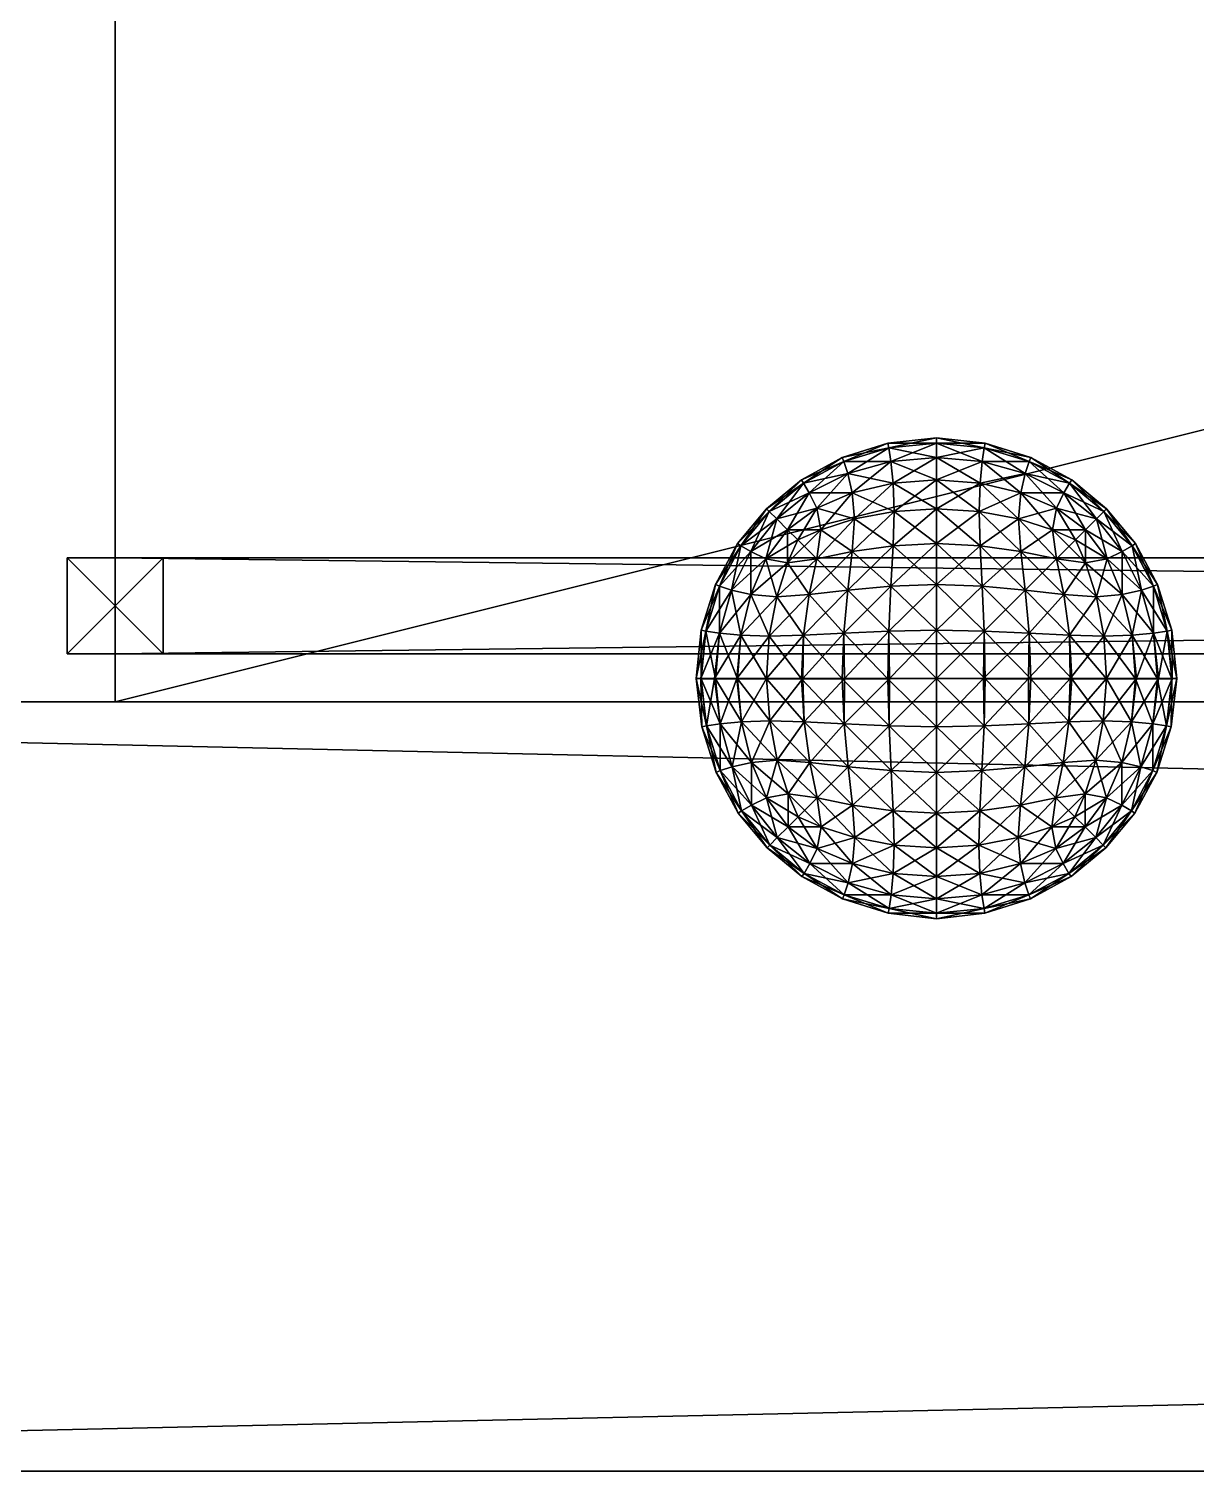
# Model space of a CAD drawing. Extents: x -1043 to 900, y -243 to 110.
# Drawn here: x -804.5 to -743.8, y -40 to 35 of the extents above; entities that cross this region are included whole.
import ezdxf

# ---------------------------------------------------------------- set-up
doc = ezdxf.new("R2010")
doc.units = 0
for name, color, linetype in [('Base', 254, 'CONTINUOUS'), ('Cable_Motor_Fuente', 254, 'CONTINUOUS'), ('Cable_Motor_Fuente2', 254, 'CONTINUOUS'), ('Cable_Motor_Fuente3', 254, 'CONTINUOUS'), ('FuentePoder', 254, 'CONTINUOUS'), ('QH', 1, 'CONTINUOUS')]:
    doc.layers.add(name, color=color, linetype=linetype)

msp = doc.modelspace()

# ---------------------------------------------------------------- meshes
at = {"layer": 'Base', "color": 254}
mesh = msp.add_polyface(dxfattribs=at)
corners = [(-900, -40.000001, 600), (900, -40.000001, 600), (-900, 0, 600), (900, 0, 600), (-900, 0, -600), (900, 0, -600), (-900, -40.000001, -600), (900, -40.000001, -600)]
mesh.append_faces([[corners[k] for k in face] for face in [(2, 3, 0), (3, 1, 0), (4, 5, 2), (5, 3, 2), (6, 7, 4), (7, 5, 4), (0, 1, 6), (1, 7, 6), (3, 5, 1), (5, 7, 1), (4, 2, 6), (2, 0, 6)]], dxfattribs={"color": 254})
at = {"layer": 'Cable_Motor_Fuente', "color": 254}
mesh = msp.add_polyface(dxfattribs=at)
corners = [(-800, 2.5, -152.499995), (-400, 2.5, -152.499995), (-800, 7.5, -152.499995), (-400, 7.5, -152.499995), (-800, 7.5, -157.499995), (-400, 7.5, -157.499995), (-800, 2.5, -157.499995), (-400, 2.5, -157.499995)]
mesh.append_faces([[corners[k] for k in face] for face in [(2, 3, 0), (3, 1, 0), (4, 5, 2), (5, 3, 2), (6, 7, 4), (7, 5, 4), (0, 1, 6), (1, 7, 6), (3, 5, 1), (5, 7, 1), (4, 2, 6), (2, 0, 6)]], dxfattribs={"color": 254})
at = {"layer": 'Cable_Motor_Fuente2', "color": 254}
mesh = msp.add_polyface(dxfattribs=at)
corners = [(-802.5, 2.5, 242.500001), (-797.5, 2.5, 242.500001), (-802.5, 7.5, 242.500001), (-797.5, 7.5, 242.500001), (-802.5, 7.5, -157.499999), (-797.5, 7.5, -157.499999), (-802.5, 2.5, -157.499999), (-797.5, 2.5, -157.499999)]
mesh.append_faces([[corners[k] for k in face] for face in [(2, 3, 0), (3, 1, 0), (4, 5, 2), (5, 3, 2), (6, 7, 4), (7, 5, 4), (0, 1, 6), (1, 7, 6), (3, 5, 1), (5, 7, 1), (4, 2, 6), (2, 0, 6)]], dxfattribs={"color": 254})
at = {"layer": 'Cable_Motor_Fuente3', "color": 254}
mesh = msp.add_polyface(dxfattribs=at)
corners = [(-802.5, 2.5, 499.300003), (-797.5, 2.5, 499.300003), (-802.5, 7.5, 499.300003), (-797.5, 7.5, 499.300003), (-802.5, 7.5, 99.300003), (-797.5, 7.5, 99.300003), (-802.5, 2.5, 99.300003), (-797.5, 2.5, 99.300003)]
mesh.append_faces([[corners[k] for k in face] for face in [(2, 3, 0), (3, 1, 0), (4, 5, 2), (5, 3, 2), (6, 7, 4), (7, 5, 4), (0, 1, 6), (1, 7, 6), (3, 5, 1), (5, 7, 1), (4, 2, 6), (2, 0, 6)]], dxfattribs={"color": 254})
at = {"layer": 'FuentePoder', "color": 254}
mesh = msp.add_polyface(dxfattribs=at)
corners = [(-800, 0, 700), (-400, 0, 700), (-800, 100, 700), (-400, 100, 700), (-800, 100, 500), (-400, 100, 500), (-800, 0, 500), (-400, 0, 500)]
mesh.append_faces([[corners[k] for k in face] for face in [(2, 3, 0), (3, 1, 0), (4, 5, 2), (5, 3, 2), (6, 7, 4), (7, 5, 4), (0, 1, 6), (1, 7, 6), (3, 5, 1), (5, 7, 1), (4, 2, 6), (2, 0, 6)]], dxfattribs={"color": 254})
at = {"layer": 'QH', "color": 1}
mesh = msp.add_polyface(dxfattribs=at)
corners = [(-757.286965, 13.447193, -486.768166), (-757.286966, 13.725758, -484.239769), (-759.764154, 13.205738, -486.716957), (-759.657495, 12.496021, -489.055656), (-761.901132, 11.870289, -488.853935), (-762.102853, 12.496021, -486.610298), (-759.815378, 13.447193, -484.23977), (-757.286964, 12.703297, -489.14666), (-761.673379, 10.866687, -490.855858), (-759.549951, 11.377735, -491.151634), (-763.903055, 10.866687, -488.626182), (-763.517862, 10.072254, -490.470665), (-761.554788, 9.515003, -492.551597), (-763.30961, 8.952992, -491.988548), (-759.495828, 9.906422, -492.942955), (-757.286963, 11.547291, -491.268516), (-757.286962, 10.04546, -493.082054), (-762.193857, 12.703297, -484.239771), (-759.764154, 13.205738, -481.762581), (-762.102853, 12.496021, -481.86924), (-761.901132, 11.870289, -479.625603), (-764.198831, 11.377735, -481.976784), (-761.673379, 10.866687, -477.62368), (-761.554788, 9.515003, -475.927941), (-763.517862, 10.072254, -478.008873), (-763.903055, 10.866687, -479.853356), (-759.495828, 9.906422, -475.536583), (-759.549951, 11.377735, -477.327904), (-757.286967, 10.04546, -475.397484), (-759.657495, 12.496021, -479.423882), (-757.286967, 11.547291, -477.211022), (-757.286967, 12.703297, -479.332878), (-757.286966, 13.447193, -481.711372), (-757.286968, 8.231311, -473.89608), (-759.549951, 8.114552, -474.065575), (-761.673379, 7.819446, -474.577049), (-763.517862, 7.438343, -475.370995), (-761.673379, 7.819446, -493.902489), (-759.549936, 8.114552, -494.413963), (-757.286961, 8.231311, -494.583458)]
mesh.append_faces([[corners[k] for k in face] for face in [(0, 1, 2), (0, 2, 3), (3, 2, 4), (2, 5, 4), (2, 6, 5), (1, 6, 2), (7, 0, 3), (3, 4, 8), (7, 3, 9), (9, 3, 8), (4, 5, 10), (8, 4, 11), (9, 8, 12), (12, 8, 13), (14, 9, 12), (15, 9, 14), (15, 7, 9), (16, 15, 14), (6, 17, 5), (6, 18, 17), (18, 19, 17), (19, 20, 21), (22, 23, 24), (20, 22, 25), (26, 23, 22), (27, 26, 22), (27, 22, 20), (28, 26, 27), (29, 20, 19), (29, 27, 20), (18, 29, 19), (30, 28, 27), (30, 27, 29), (31, 29, 18), (31, 30, 29), (32, 31, 18), (32, 18, 6), (1, 32, 6), (33, 34, 28), (34, 26, 28), (34, 35, 26), (35, 23, 26), (35, 36, 23), (37, 12, 13), (37, 38, 12), (38, 14, 12), (38, 39, 14), (39, 16, 14)]], dxfattribs={"color": 1})
mesh = msp.add_polyface(dxfattribs=at)
corners = [(-757.286963, 11.547291, -491.268516), (-757.286962, 10.04546, -493.082054), (-755.023996, 11.377735, -491.151634), (-755.078104, 9.906422, -492.942955), (-757.286964, 12.703297, -489.14666), (-754.916437, 12.496021, -489.055656), (-752.900552, 10.866687, -490.855858), (-753.019144, 9.515003, -492.551597), (-757.286967, 10.04546, -475.397484), (-757.286967, 11.547291, -477.211022), (-755.078104, 9.906422, -475.536583), (-755.023981, 11.377735, -477.327904), (-757.286967, 12.703297, -479.332878), (-753.019144, 9.515003, -475.927941), (-752.900552, 10.866687, -477.62368), (-751.264322, 8.952992, -476.49099), (-754.916437, 12.496021, -479.423882), (-757.286966, 13.447193, -481.711372), (-754.809778, 13.205738, -481.762581), (-757.286966, 13.725758, -484.239769), (-752.6728, 11.870289, -479.625603), (-751.05607, 10.072254, -478.008873), (-752.471079, 12.496021, -481.86924), (-750.670877, 10.866687, -479.853356), (-754.758569, 13.447193, -484.239769), (-752.380075, 12.703297, -484.239769), (-751.05607, 10.072254, -490.470665), (-752.6728, 11.870289, -488.853935), (-750.670877, 10.866687, -488.626182), (-752.471079, 12.496021, -486.610298), (-750.375101, 11.377735, -486.502754), (-754.809778, 13.205738, -486.716957), (-757.286965, 13.447193, -486.768166), (-752.900552, 7.819446, -474.577049), (-755.023981, 8.114552, -474.065575), (-757.286968, 8.231311, -473.89608), (-757.286961, 8.231311, -494.583458), (-755.023996, 8.114552, -494.413963), (-752.900552, 7.819446, -493.902489), (-751.05607, 7.438343, -493.108543)]
mesh.append_faces([[corners[k] for k in face] for face in [(0, 1, 2), (1, 3, 2), (4, 0, 5), (0, 2, 5), (2, 3, 6), (3, 7, 6), (8, 9, 10), (9, 11, 10), (9, 12, 11), (10, 11, 13), (11, 14, 13), (13, 14, 15), (12, 16, 11), (12, 17, 16), (11, 16, 14), (17, 18, 16), (17, 19, 18), (16, 20, 14), (14, 20, 21), (16, 18, 20), (18, 22, 20), (20, 22, 23), (18, 24, 22), (19, 24, 18), (24, 25, 22), (6, 7, 26), (27, 6, 28), (2, 6, 27), (5, 2, 27), (29, 27, 30), (5, 27, 29), (31, 5, 29), (31, 29, 25), (4, 5, 31), (24, 31, 25), (32, 4, 31), (32, 31, 24), (19, 32, 24), (33, 13, 15), (33, 34, 13), (34, 10, 13), (34, 35, 10), (35, 8, 10), (36, 37, 1), (37, 3, 1), (37, 38, 3), (38, 7, 3), (38, 39, 7)]], dxfattribs={"color": 1})
mesh = msp.add_polyface(dxfattribs=at)
corners = [(-761.901132, 11.870289, -488.853935), (-763.903055, 10.866687, -488.626182), (-763.517862, 10.072254, -490.470665), (-761.673379, 10.866687, -490.855858), (-763.30961, 8.952992, -491.988548), (-764.507852, 8.423267, -491.460655), (-765.035745, 8.952992, -490.262413), (-765.598794, 9.515003, -488.507591), (-764.198831, 11.377735, -486.502754), (-762.102853, 12.496021, -486.610298), (-765.990151, 9.906422, -486.448631), (-762.193857, 12.703297, -484.239771), (-764.315713, 11.547291, -484.239771), (-766.129251, 10.04546, -484.239772), (-764.198831, 11.377735, -481.976784), (-765.990151, 9.906422, -482.030907), (-762.102853, 12.496021, -481.86924), (-763.903055, 10.866687, -479.853356), (-765.598794, 9.515003, -479.971947), (-761.901132, 11.870289, -479.625603), (-763.517862, 10.072254, -478.008873), (-765.035745, 8.952992, -478.217125), (-763.30961, 8.952992, -476.49099), (-764.507852, 8.423267, -477.018883), (-761.554788, 9.515003, -475.927941), (-761.673379, 10.866687, -477.62368), (-765.035745, 7.230091, -476.49099), (-766.15574, 7.438343, -478.008873), (-766.949686, 7.819446, -479.853356), (-767.46116, 8.114552, -481.976784), (-767.630655, 8.231311, -484.239772), (-767.46116, 8.114552, -486.502739), (-766.949686, 7.819446, -488.626182), (-766.15574, 7.438343, -490.470665), (-765.035745, 7.230091, -491.988548), (-763.517862, 7.438343, -475.370995), (-763.517862, 7.438343, -493.108543), (-761.673379, 7.819446, -493.902489)]
mesh.append_faces([[corners[k] for k in face] for face in [(0, 1, 2), (3, 2, 4), (4, 2, 5), (2, 6, 5), (2, 1, 6), (1, 7, 6), (1, 8, 7), (9, 8, 1), (8, 10, 7), (9, 11, 8), (8, 12, 10), (11, 12, 8), (12, 13, 10), (12, 14, 13), (14, 15, 13), (11, 16, 12), (16, 14, 12), (14, 17, 15), (17, 18, 15), (19, 17, 14), (17, 20, 18), (20, 21, 18), (20, 22, 21), (22, 23, 21), (24, 22, 20), (25, 20, 17), (26, 27, 23), (27, 21, 23), (27, 28, 21), (28, 18, 21), (28, 29, 18), (29, 15, 18), (29, 30, 15), (30, 13, 15), (30, 31, 13), (31, 10, 13), (31, 32, 10), (32, 7, 10), (32, 33, 7), (33, 6, 7), (33, 34, 6), (34, 5, 6), (35, 22, 24), (35, 26, 22), (26, 23, 22), (34, 36, 5), (36, 4, 5), (36, 37, 4)]], dxfattribs={"color": 1})
mesh = msp.add_polyface(dxfattribs=at)
corners = [(-752.900552, 10.866687, -477.62368), (-751.05607, 10.072254, -478.008873), (-751.264322, 8.952992, -476.49099), (-750.06608, 8.423267, -477.018883), (-749.538187, 8.952992, -478.217125), (-750.670877, 10.866687, -479.853356), (-752.6728, 11.870289, -479.625603), (-748.975138, 9.515003, -479.971947), (-750.375101, 11.377735, -481.976784), (-752.471079, 12.496021, -481.86924), (-748.58378, 9.906422, -482.030907), (-752.380075, 12.703297, -484.239769), (-750.258218, 11.547291, -484.239769), (-748.444681, 10.04546, -484.239769), (-751.264322, 8.952992, -491.988548), (-750.06608, 8.423267, -491.460655), (-749.538187, 8.952992, -490.262413), (-751.05607, 10.072254, -490.470665), (-753.019144, 9.515003, -492.551597), (-748.975138, 9.515003, -488.507591), (-750.670877, 10.866687, -488.626182), (-752.900552, 10.866687, -490.855858), (-748.58378, 9.906422, -486.448631), (-750.375101, 11.377735, -486.502754), (-752.6728, 11.870289, -488.853935), (-752.471079, 12.496021, -486.610298), (-749.538187, 7.230091, -476.49099), (-751.05607, 7.438343, -475.370995), (-752.900552, 7.819446, -474.577049), (-746.943277, 8.231311, -484.239769), (-747.112772, 8.114552, -481.976784), (-747.624246, 7.819446, -479.853356), (-748.418192, 7.438343, -478.008873), (-749.538187, 7.230091, -491.988548), (-748.418192, 7.438343, -490.470665), (-747.624246, 7.819446, -488.626182), (-747.112772, 8.114552, -486.502754), (-751.05607, 7.438343, -493.108543)]
mesh.append_faces([[corners[k] for k in face] for face in [(0, 1, 2), (2, 1, 3), (1, 4, 3), (1, 5, 4), (6, 5, 1), (5, 7, 4), (5, 8, 7), (9, 8, 5), (8, 10, 7), (9, 11, 8), (11, 12, 8), (8, 12, 10), (12, 13, 10), (14, 15, 16), (17, 14, 16), (18, 14, 17), (17, 16, 19), (20, 17, 19), (21, 17, 20), (20, 19, 22), (23, 20, 22), (24, 20, 23), (23, 22, 13), (12, 23, 13), (25, 23, 12), (11, 25, 12), (26, 27, 3), (27, 2, 3), (27, 28, 2), (29, 30, 13), (30, 10, 13), (30, 31, 10), (31, 7, 10), (31, 32, 7), (32, 4, 7), (32, 26, 4), (26, 3, 4), (33, 34, 15), (34, 16, 15), (34, 35, 16), (35, 19, 16), (35, 36, 19), (36, 22, 19), (36, 29, 22), (29, 13, 22), (37, 14, 18), (37, 33, 14), (33, 15, 14)]], dxfattribs={"color": 1})
mesh = msp.add_polyface(dxfattribs=at)
corners = [(-766.125772, 1.225758, -475.400963), (-767.680337, 1.225758, -477.295128), (-765.990151, 3.413425, -475.536583), (-767.46116, 3.467686, -477.327904), (-765.598794, 5.473072, -475.927941), (-768.835428, 1.225758, -479.45623), (-766.949686, 5.59206, -477.62368), (-765.035745, 7.230091, -476.49099), (-768.575784, 3.575321, -479.423882), (-769.546732, 1.225758, -481.80114), (-769.285867, 3.681705, -481.762581), (-769.786966, 1.225757, -484.239773), (-769.528421, 1.203666, -486.768166), (-769.528421, 3.733173, -484.239773), (-767.949563, 5.819324, -479.625603), (-767.630655, 1.203666, -491.268516), (-766.129251, 1.203666, -493.082054), (-767.46116, 3.467686, -491.151634), (-765.990151, 3.413425, -492.942955), (-768.783059, 1.203666, -489.14666), (-768.575784, 3.575321, -489.055656), (-769.285867, 3.681705, -486.716957), (-768.575784, 6.021808, -481.86924), (-766.15574, 7.438343, -478.008873), (-766.949686, 7.819446, -479.853356), (-767.46116, 8.114552, -481.976784), (-768.783059, 6.112232, -484.239773), (-767.630655, 8.231311, -484.239772), (-768.575784, 6.021808, -486.610298), (-767.46116, 8.114552, -486.502739), (-767.949563, 5.819324, -488.853935), (-766.949686, 7.819446, -488.626182), (-766.949686, 5.59206, -490.855858), (-765.598794, 5.473072, -492.551597), (-766.15574, 7.438343, -490.470665), (-765.035745, 7.230091, -491.988548)]
mesh.append_faces([[corners[k] for k in face] for face in [(0, 1, 2), (1, 3, 2), (2, 3, 4), (1, 5, 3), (3, 6, 4), (4, 6, 7), (5, 8, 3), (3, 8, 6), (5, 9, 8), (9, 10, 8), (9, 11, 10), (11, 12, 13), (11, 13, 10), (8, 10, 14), (8, 14, 6), (15, 16, 17), (16, 18, 17), (19, 15, 20), (15, 17, 20), (12, 19, 21), (12, 21, 13), (19, 20, 21), (10, 13, 22), (10, 22, 14), (6, 14, 23), (6, 23, 7), (14, 24, 23), (14, 22, 24), (22, 25, 24), (13, 26, 22), (22, 26, 25), (13, 21, 26), (26, 27, 25), (21, 28, 26), (26, 28, 27), (21, 20, 28), (28, 29, 27), (20, 30, 28), (28, 30, 29), (20, 17, 30), (30, 31, 29), (17, 32, 30), (30, 32, 31), (17, 18, 32), (18, 33, 32), (32, 34, 31), (32, 33, 34), (33, 35, 34)]], dxfattribs={"color": 1})
mesh = msp.add_polyface(dxfattribs=at)
corners = [(-757.286968, 1.225757, -471.739769), (-759.725595, 1.225758, -471.980003), (-757.286968, 3.733189, -471.998314), (-764.231607, 1.225758, -473.846398), (-766.125772, 1.225758, -475.400963), (-764.198831, 3.467686, -474.065575), (-765.990151, 3.413425, -475.536583), (-762.070505, 1.225758, -472.691307), (-762.102853, 3.575321, -472.950951), (-759.764154, 3.681705, -472.240868), (-757.286968, 6.112232, -472.743676), (-759.657495, 6.021808, -472.950951), (-757.286968, 8.231311, -473.89608), (-759.549951, 8.114552, -474.065575), (-761.901132, 5.819324, -473.577172), (-761.673379, 7.819446, -474.577049), (-763.903055, 5.592091, -474.577049), (-765.598794, 5.473072, -475.927941), (-763.517862, 7.438343, -475.370995), (-765.035745, 7.230091, -476.49099), (-766.129251, 1.203666, -493.082054), (-764.315713, 1.203667, -494.583458), (-765.990151, 3.413425, -492.942955), (-764.198831, 3.467686, -494.413963), (-765.598794, 5.473072, -492.551597), (-762.193857, 1.203667, -495.735862), (-763.903055, 5.592091, -493.902489), (-765.035745, 7.230091, -491.988548), (-762.102853, 3.575321, -495.528587), (-759.815362, 1.203667, -496.481224), (-759.764154, 3.681705, -496.23867), (-757.28696, 1.225758, -496.739769), (-757.28696, 3.733189, -496.481224), (-761.901132, 5.819324, -494.902366), (-759.657495, 6.021808, -495.528587), (-763.517862, 7.438343, -493.108543), (-761.673379, 7.819446, -493.902489), (-759.549936, 8.114552, -494.413963), (-757.286961, 6.112232, -495.735862), (-757.286961, 8.231311, -494.583458)]
mesh.append_faces([[corners[k] for k in face] for face in [(0, 1, 2), (3, 4, 5), (4, 6, 5), (7, 3, 8), (3, 5, 8), (1, 7, 9), (1, 9, 2), (7, 8, 9), (2, 9, 10), (9, 11, 10), (10, 11, 12), (9, 8, 11), (11, 13, 12), (8, 14, 11), (11, 14, 13), (8, 5, 14), (14, 15, 13), (5, 16, 14), (14, 16, 15), (5, 6, 16), (6, 17, 16), (16, 18, 15), (16, 17, 18), (17, 19, 18), (20, 21, 22), (21, 23, 22), (22, 23, 24), (21, 25, 23), (23, 26, 24), (24, 26, 27), (25, 28, 23), (23, 28, 26), (25, 29, 28), (29, 30, 28), (29, 31, 30), (31, 32, 30), (28, 30, 33), (28, 33, 26), (30, 32, 34), (30, 34, 33), (26, 33, 35), (26, 35, 27), (33, 36, 35), (33, 34, 36), (34, 37, 36), (32, 38, 34), (34, 38, 37), (38, 39, 37)]], dxfattribs={"color": 1})
mesh = msp.add_polyface(dxfattribs=at)
corners = [(-748.44816, 1.225758, -475.400963), (-750.342325, 1.225758, -473.846398), (-748.58378, 3.413425, -475.536583), (-750.375101, 3.467686, -474.065575), (-748.975138, 5.473072, -475.927941), (-752.503427, 1.225758, -472.691307), (-750.670877, 5.592091, -474.577049), (-749.538187, 7.230091, -476.49099), (-752.471079, 3.575321, -472.950951), (-754.848337, 1.225758, -471.980003), (-754.809778, 3.681705, -472.240868), (-757.286968, 1.225757, -471.739769), (-757.286968, 3.733189, -471.998314), (-752.6728, 5.819324, -473.577172), (-754.916437, 6.021808, -472.950951), (-751.05607, 7.438343, -475.370995), (-752.900552, 7.819446, -474.577049), (-755.023981, 8.114552, -474.065575), (-757.286968, 6.112232, -472.743676), (-757.286968, 8.231311, -473.89608), (-757.28696, 1.225758, -496.739769), (-754.758569, 1.203667, -496.481224), (-757.28696, 3.733189, -496.481224), (-750.258218, 1.203667, -494.583458), (-748.444681, 1.203667, -493.082054), (-750.375101, 3.467686, -494.413963), (-748.58378, 3.413425, -492.942955), (-752.380075, 1.203667, -495.735862), (-752.471079, 3.575321, -495.528587), (-754.809778, 3.681705, -496.23867), (-757.286961, 6.112232, -495.735862), (-754.916437, 6.021808, -495.528587), (-757.286961, 8.231311, -494.583458), (-755.023996, 8.114552, -494.413963), (-752.6728, 5.819324, -494.902366), (-752.900552, 7.819446, -493.902489), (-750.670877, 5.592091, -493.902489), (-748.975138, 5.473072, -492.551597), (-751.05607, 7.438343, -493.108543), (-749.538187, 7.230091, -491.988548)]
mesh.append_faces([[corners[k] for k in face] for face in [(0, 1, 2), (1, 3, 2), (2, 3, 4), (1, 5, 3), (3, 6, 4), (4, 6, 7), (5, 8, 3), (3, 8, 6), (5, 9, 8), (9, 10, 8), (9, 11, 10), (11, 12, 10), (8, 10, 13), (8, 13, 6), (10, 12, 14), (10, 14, 13), (6, 13, 15), (6, 15, 7), (13, 16, 15), (13, 14, 16), (14, 17, 16), (12, 18, 14), (14, 18, 17), (18, 19, 17), (20, 21, 22), (23, 24, 25), (24, 26, 25), (27, 23, 28), (23, 25, 28), (21, 27, 29), (21, 29, 22), (27, 28, 29), (22, 29, 30), (29, 31, 30), (30, 31, 32), (29, 28, 31), (31, 33, 32), (28, 34, 31), (31, 34, 33), (28, 25, 34), (34, 35, 33), (25, 36, 34), (34, 36, 35), (25, 26, 36), (26, 37, 36), (36, 38, 35), (36, 37, 38), (37, 39, 38)]], dxfattribs={"color": 1})
mesh = msp.add_polyface(dxfattribs=at)
corners = [(-744.786966, 1.225758, -484.239769), (-745.0272, 1.225758, -481.80114), (-745.045511, 3.733189, -484.239769), (-745.288065, 3.681705, -481.762581), (-745.790873, 6.112232, -484.239769), (-745.738504, 1.225758, -479.45623), (-745.998148, 6.021808, -481.86924), (-746.943277, 8.231311, -484.239769), (-745.998148, 3.575321, -479.423882), (-746.893594, 1.225758, -477.295128), (-748.44816, 1.225758, -475.400963), (-747.112772, 3.467686, -477.327904), (-748.58378, 3.413425, -475.536583), (-747.112772, 8.114552, -481.976784), (-746.624368, 5.819324, -479.625603), (-747.624246, 5.592091, -477.62368), (-748.975138, 5.473072, -475.927941), (-747.624246, 7.819446, -479.853356), (-748.418192, 7.438343, -478.008873), (-749.538187, 7.230091, -476.49099), (-748.444681, 1.203667, -493.082054), (-746.943277, 1.203667, -491.268516), (-748.58378, 3.413425, -492.942955), (-747.112772, 3.467686, -491.151634), (-748.975138, 5.473072, -492.551597), (-745.790873, 1.203667, -489.14666), (-747.624246, 5.592091, -490.855858), (-749.538187, 7.230091, -491.988548), (-745.998148, 3.575321, -489.055656), (-745.045511, 1.203667, -486.768166), (-745.288065, 3.681705, -486.716957), (-748.418192, 7.438343, -490.470665), (-746.624368, 5.819324, -488.853935), (-745.998148, 6.021808, -486.610298), (-747.624246, 7.819446, -488.626182), (-747.112772, 8.114552, -486.502754)]
mesh.append_faces([[corners[k] for k in face] for face in [(0, 1, 2), (1, 3, 2), (2, 3, 4), (1, 5, 3), (3, 6, 4), (4, 6, 7), (5, 8, 3), (5, 9, 8), (3, 8, 6), (9, 10, 11), (9, 11, 8), (10, 12, 11), (6, 13, 7), (8, 14, 6), (8, 11, 14), (6, 14, 13), (11, 12, 15), (11, 15, 14), (12, 16, 15), (14, 17, 13), (14, 15, 17), (15, 16, 18), (15, 18, 17), (16, 19, 18), (20, 21, 22), (21, 23, 22), (22, 23, 24), (21, 25, 23), (23, 26, 24), (24, 26, 27), (25, 28, 23), (25, 29, 28), (23, 28, 26), (29, 0, 30), (29, 30, 28), (0, 2, 30), (26, 31, 27), (28, 32, 26), (28, 30, 32), (26, 32, 31), (30, 2, 33), (30, 33, 32), (2, 4, 33), (32, 34, 31), (32, 33, 34), (33, 4, 35), (33, 35, 34), (4, 7, 35)]], dxfattribs={"color": 1})
mesh = msp.add_polyface(dxfattribs=at)
corners = [(-766.917886, -3.146221, -477.647056), (-765.570657, -3.027782, -475.956078), (-766.126626, -4.986828, -478.027184), (-765.961221, -0.97575, -475.565514), (-767.426492, -1.029552, -477.352379), (-766.125772, 1.225758, -475.400963), (-767.918923, -3.372814, -479.641197), (-766.917886, -5.366955, -479.867821), (-767.680337, 1.225758, -477.295128), (-768.543557, -1.136928, -479.439781), (-768.543557, -3.57423, -481.877083), (-767.426492, -5.661632, -481.984459), (-768.835428, 1.225758, -479.45623), (-769.251199, -1.243053, -481.770958), (-768.750833, -3.664379, -484.239771), (-769.492776, -1.294124, -484.23977), (-768.543557, -3.57423, -486.602455), (-769.546732, 1.225758, -481.80114), (-767.918923, -3.372814, -488.838341), (-766.917886, -5.366955, -488.611717), (-766.917886, -3.146221, -490.832482), (-766.126626, -4.986828, -490.452354), (-765.570657, -3.027782, -492.52346), (-765.0095, -4.779064, -491.962303), (-769.251199, -1.243053, -486.70858), (-769.786966, 1.225757, -484.239773), (-767.426492, -1.029552, -491.127159), (-765.961221, -0.97575, -492.914024), (-768.543557, -1.136928, -489.039757), (-769.528421, 1.203666, -486.768166), (-767.630655, 1.203666, -491.268516), (-766.129251, 1.203666, -493.082054), (-768.783059, 1.203666, -489.14666), (-763.879678, -3.146221, -474.608849), (-765.0095, -4.779064, -476.517235), (-764.174356, -1.029552, -474.100243), (-764.231607, 1.225758, -473.846398), (-763.879678, -3.146221, -493.870689), (-763.499551, -4.986828, -493.079429), (-764.174356, -1.029552, -494.379295), (-764.315713, 1.203667, -494.583458)]
mesh.append_faces([[corners[k] for k in face] for face in [(0, 1, 2), (3, 1, 0), (4, 3, 0), (5, 3, 4), (6, 0, 7), (4, 0, 6), (8, 5, 4), (9, 4, 6), (8, 4, 9), (10, 6, 11), (9, 6, 10), (12, 8, 9), (13, 9, 10), (13, 10, 14), (12, 9, 13), (15, 13, 14), (15, 14, 16), (17, 12, 13), (17, 13, 15), (18, 16, 19), (20, 18, 21), (22, 20, 23), (24, 15, 16), (24, 16, 18), (25, 17, 15), (25, 15, 24), (26, 20, 22), (27, 26, 22), (28, 18, 20), (28, 24, 18), (26, 28, 20), (29, 25, 24), (29, 24, 28), (30, 26, 27), (31, 30, 27), (32, 28, 26), (32, 29, 28), (30, 32, 26), (1, 33, 34), (35, 33, 1), (3, 35, 1), (36, 35, 3), (5, 36, 3), (37, 22, 38), (27, 22, 37), (39, 27, 37), (31, 27, 39), (40, 31, 39)]], dxfattribs={"color": 1})
mesh = msp.add_polyface(dxfattribs=at)
corners = [(-757.286968, -5.77821, -473.930687), (-757.286967, -7.587109, -475.426903), (-759.488473, -7.448497, -475.565514), (-759.542261, -5.661632, -474.100243), (-761.540506, -7.057934, -475.956078), (-757.286968, -3.664379, -472.775902), (-761.658945, -5.366955, -474.608849), (-763.291787, -6.496777, -476.517235), (-759.649652, -3.57423, -472.983178), (-757.286968, -1.294124, -472.033959), (-763.499551, -4.986828, -475.400109), (-761.885538, -3.372814, -473.607811), (-763.879678, -3.146221, -474.608849), (-759.755777, -1.243053, -472.275536), (-757.286968, 1.225757, -471.739769), (-762.086954, -1.136928, -472.983178), (-764.174356, -1.029552, -474.100243), (-759.725595, 1.225758, -471.980003), (-762.070505, 1.225758, -472.691307), (-764.231607, 1.225758, -473.846398), (-763.499551, -4.986828, -493.079429), (-763.291787, -6.496777, -491.962303), (-761.540506, -7.057934, -492.52346), (-761.658914, -5.366955, -493.870689), (-759.488473, -7.448497, -492.914024), (-763.879678, -3.146221, -493.870689), (-759.542276, -5.661632, -494.379295), (-757.286965, -7.587109, -493.052635), (-761.885538, -3.372814, -494.871727), (-764.174356, -1.029552, -494.379295), (-757.286966, -5.77821, -494.548851), (-762.086954, -1.136928, -495.49636), (-764.315713, 1.203667, -494.583458), (-759.649652, -3.57423, -495.49636), (-757.286966, -3.664379, -495.703636), (-762.193857, 1.203667, -495.735862), (-759.755777, -1.243053, -496.204002), (-757.286967, -1.294124, -496.445579), (-759.815362, 1.203667, -496.481224), (-757.28696, 1.225758, -496.739769)]
mesh.append_faces([[corners[k] for k in face] for face in [(0, 1, 2), (3, 0, 2), (3, 2, 4), (5, 0, 3), (6, 3, 4), (6, 4, 7), (8, 5, 3), (8, 3, 6), (9, 5, 8), (10, 6, 7), (11, 8, 6), (11, 6, 10), (12, 11, 10), (13, 9, 8), (13, 8, 11), (14, 9, 13), (15, 11, 12), (15, 13, 11), (16, 15, 12), (17, 14, 13), (17, 13, 15), (18, 15, 16), (18, 17, 15), (19, 18, 16), (20, 21, 22), (23, 20, 22), (23, 22, 24), (25, 20, 23), (26, 23, 24), (26, 24, 27), (28, 25, 23), (28, 23, 26), (29, 25, 28), (30, 26, 27), (31, 29, 28), (32, 29, 31), (33, 28, 26), (33, 26, 30), (31, 28, 33), (34, 33, 30), (35, 32, 31), (36, 31, 33), (36, 33, 34), (35, 31, 36), (37, 36, 34), (38, 35, 36), (38, 36, 37), (39, 38, 37)]], dxfattribs={"color": 1})
mesh = msp.add_polyface(dxfattribs=at)
corners = [(-751.07438, -4.986828, -475.400109), (-751.282144, -6.496777, -476.517235), (-753.033426, -7.057934, -475.956078), (-752.915018, -5.366955, -474.608849), (-755.085458, -7.448497, -475.565514), (-750.694253, -3.146191, -474.608849), (-755.031671, -5.661632, -474.100243), (-757.286967, -7.587109, -475.426903), (-752.688394, -3.372814, -473.607811), (-750.399576, -1.029552, -474.100243), (-757.286968, -5.77821, -473.930687), (-752.486978, -1.136928, -472.983178), (-750.342325, 1.225758, -473.846398), (-754.92428, -3.57423, -472.983178), (-757.286968, -3.664379, -472.775902), (-752.503427, 1.225758, -472.691307), (-754.818155, -1.243053, -472.275536), (-757.286968, -1.294124, -472.033959), (-754.848337, 1.225758, -471.980003), (-757.286968, 1.225757, -471.739769), (-757.286966, -5.77821, -494.548851), (-757.286965, -7.587109, -493.052635), (-755.085458, -7.448497, -492.914024), (-755.031656, -5.661632, -494.379295), (-753.033426, -7.057934, -492.52346), (-757.286966, -3.664379, -495.703636), (-752.914987, -5.366955, -493.870689), (-751.282144, -6.496777, -491.962303), (-754.92428, -3.57423, -495.49636), (-757.286967, -1.294124, -496.445579), (-751.07438, -4.986828, -493.079429), (-752.688394, -3.372814, -494.871727), (-750.694253, -3.146191, -493.870689), (-754.818155, -1.243053, -496.204002), (-757.28696, 1.225758, -496.739769), (-752.486978, -1.136928, -495.49636), (-750.399576, -1.029552, -494.379295), (-754.758569, 1.203667, -496.481224), (-752.380075, 1.203667, -495.735862), (-750.258218, 1.203667, -494.583458)]
mesh.append_faces([[corners[k] for k in face] for face in [(0, 1, 2), (3, 0, 2), (3, 2, 4), (5, 0, 3), (6, 3, 4), (6, 4, 7), (8, 5, 3), (8, 3, 6), (9, 5, 8), (10, 6, 7), (11, 9, 8), (12, 9, 11), (13, 8, 6), (13, 6, 10), (11, 8, 13), (14, 13, 10), (15, 12, 11), (16, 11, 13), (16, 13, 14), (15, 11, 16), (17, 16, 14), (18, 15, 16), (18, 16, 17), (19, 18, 17), (20, 21, 22), (23, 20, 22), (23, 22, 24), (25, 20, 23), (26, 23, 24), (26, 24, 27), (28, 25, 23), (28, 23, 26), (29, 25, 28), (30, 26, 27), (31, 28, 26), (31, 26, 30), (32, 31, 30), (33, 29, 28), (33, 28, 31), (34, 29, 33), (35, 31, 32), (35, 33, 31), (36, 35, 32), (37, 34, 33), (37, 33, 35), (38, 35, 36), (38, 37, 35), (39, 38, 36)]], dxfattribs={"color": 1})
mesh = msp.add_polyface(dxfattribs=at)
corners = [(-750.694253, -3.146191, -474.608849), (-749.003275, -3.027782, -475.956078), (-751.07438, -4.986828, -475.400109), (-748.612711, -0.97575, -475.565514), (-750.399576, -1.029552, -474.100243), (-748.44816, 1.225758, -475.400963), (-750.342325, 1.225758, -473.846398), (-745.081156, -1.294109, -484.239768), (-745.823099, -3.664379, -484.239768), (-746.030375, -3.57423, -481.877083), (-746.655008, -3.372814, -479.641197), (-747.656046, -5.366955, -479.86779), (-745.322733, -1.243053, -481.770958), (-744.786966, 1.225758, -484.239769), (-747.656046, -3.146191, -477.647056), (-748.447306, -4.986828, -478.027184), (-749.564432, -4.779064, -476.517235), (-746.030375, -1.136928, -479.439781), (-745.0272, 1.225758, -481.80114), (-747.147439, -1.029552, -477.352379), (-745.738504, 1.225758, -479.45623), (-746.893594, 1.225758, -477.295128), (-747.656046, -3.146191, -490.832482), (-749.003275, -3.027782, -492.52346), (-748.447306, -4.986828, -490.452354), (-748.612711, -0.97575, -492.914024), (-747.147439, -1.029552, -491.127159), (-748.444681, 1.203667, -493.082054), (-746.655008, -3.372814, -488.838341), (-747.656046, -5.366955, -488.611717), (-746.030375, -3.57423, -486.602455), (-747.147439, -5.661632, -486.495079), (-746.943277, 1.203667, -491.268516), (-746.030375, -1.136928, -489.039757), (-745.322733, -1.243053, -486.70858), (-745.790873, 1.203667, -489.14666), (-745.045511, 1.203667, -486.768166), (-750.694253, -3.146191, -493.870689), (-749.564432, -4.779064, -491.962303), (-750.399576, -1.029552, -494.379295), (-750.258218, 1.203667, -494.583458)]
mesh.append_faces([[corners[k] for k in face] for face in [(0, 1, 2), (3, 1, 0), (4, 3, 0), (5, 3, 4), (6, 5, 4), (7, 8, 9), (10, 9, 11), (12, 7, 9), (12, 9, 10), (13, 7, 12), (14, 10, 15), (1, 14, 16), (17, 12, 10), (17, 10, 14), (18, 13, 12), (18, 12, 17), (19, 14, 1), (19, 17, 14), (3, 19, 1), (20, 18, 17), (20, 17, 19), (21, 19, 3), (21, 20, 19), (5, 21, 3), (22, 23, 24), (25, 23, 22), (26, 25, 22), (27, 25, 26), (28, 22, 29), (26, 22, 28), (30, 28, 31), (32, 27, 26), (33, 26, 28), (33, 28, 30), (32, 26, 33), (34, 30, 8), (34, 33, 30), (7, 34, 8), (35, 32, 33), (35, 33, 34), (36, 34, 7), (36, 35, 34), (13, 36, 7), (23, 37, 38), (39, 37, 23), (25, 39, 23), (40, 39, 25), (27, 40, 25)]], dxfattribs={"color": 1})
mesh = msp.add_polyface(dxfattribs=at)
corners = [(-764.174356, -8.913769, -486.495079), (-763.879678, -8.405162, -488.611717), (-765.570657, -7.057934, -488.493309), (-765.0095, -6.496777, -490.24459), (-763.499551, -7.613903, -490.452354), (-764.482644, -5.969921, -491.435447), (-763.291787, -6.496777, -491.962303), (-765.961221, -7.448497, -486.441276), (-764.290933, -9.083324, -484.239768), (-766.099832, -7.587109, -484.239768), (-764.174356, -8.913769, -481.984459), (-765.961221, -7.448497, -482.038262), (-763.879678, -8.405162, -479.867821), (-765.570657, -7.057934, -479.986229), (-763.499551, -7.613903, -478.027184), (-765.0095, -6.496777, -478.234947), (-763.291787, -6.496777, -476.517235), (-764.482644, -5.969921, -477.044091), (-765.0095, -4.779064, -476.517235), (-766.126626, -4.986828, -478.027184), (-765.570657, -3.027782, -475.956078), (-766.917886, -5.366955, -479.867821), (-766.917886, -3.146221, -477.647056), (-767.426492, -5.661632, -481.984459), (-767.918923, -3.372814, -479.641197), (-767.596047, -5.77821, -484.23977), (-768.543557, -3.57423, -481.877083), (-767.426492, -5.661632, -486.495079), (-768.750833, -3.664379, -484.239771), (-766.917886, -5.366955, -488.611717), (-768.543557, -3.57423, -486.602455), (-766.126626, -4.986828, -490.452354), (-765.0095, -4.779064, -491.962303), (-767.918923, -3.372814, -488.838341), (-766.917886, -3.146221, -490.832482), (-763.499551, -4.986828, -475.400109), (-763.879678, -3.146221, -474.608849), (-763.499551, -4.986828, -493.079429), (-765.570657, -3.027782, -492.52346)]
mesh.append_faces([[corners[k] for k in face] for face in [(0, 1, 2), (2, 1, 3), (1, 4, 3), (3, 4, 5), (4, 6, 5), (7, 0, 2), (8, 0, 7), (9, 8, 7), (8, 9, 10), (9, 11, 10), (10, 11, 12), (11, 13, 12), (12, 13, 14), (13, 15, 14), (14, 15, 16), (15, 17, 16), (18, 17, 15), (19, 18, 15), (19, 15, 13), (20, 18, 19), (21, 19, 13), (21, 13, 11), (22, 19, 21), (23, 21, 11), (23, 11, 9), (24, 21, 23), (25, 23, 9), (25, 9, 7), (26, 23, 25), (27, 25, 7), (27, 7, 2), (28, 26, 25), (28, 25, 27), (29, 27, 2), (29, 2, 3), (30, 28, 27), (30, 27, 29), (31, 29, 3), (31, 3, 5), (32, 31, 5), (33, 29, 31), (34, 31, 32), (35, 16, 17), (18, 35, 17), (36, 35, 18), (32, 5, 6), (37, 32, 6), (38, 32, 37)]], dxfattribs={"color": 1})
mesh = msp.add_polyface(dxfattribs=at)
corners = [(-750.282998, -9.083324, -484.239769), (-748.474099, -7.587109, -484.239769), (-750.399576, -8.913769, -486.495079), (-748.612711, -7.448497, -486.441276), (-750.694253, -8.405162, -488.611717), (-749.003275, -7.057934, -488.493309), (-751.07438, -7.613903, -490.452354), (-749.564432, -6.496777, -490.24459), (-751.282144, -6.496777, -491.962303), (-750.091287, -5.969921, -491.435447), (-751.07438, -7.613903, -478.027184), (-751.282144, -6.496777, -476.517235), (-750.091287, -5.969921, -477.044091), (-749.564432, -6.496777, -478.234947), (-750.694253, -8.405162, -479.867821), (-749.003275, -7.057934, -479.986229), (-750.399576, -8.913769, -481.984459), (-748.612711, -7.448497, -482.038262), (-749.564432, -4.779064, -476.517235), (-751.07438, -4.986828, -475.400109), (-749.003275, -3.027782, -475.956078), (-746.977884, -5.77821, -484.239768), (-747.147439, -5.661632, -481.984459), (-745.823099, -3.664379, -484.239768), (-747.656046, -5.366955, -479.86779), (-746.030375, -3.57423, -481.877083), (-748.447306, -4.986828, -478.027184), (-746.655008, -3.372814, -479.641197), (-747.656046, -3.146191, -477.647056), (-749.564432, -4.779064, -491.962303), (-748.447306, -4.986828, -490.452354), (-749.003275, -3.027782, -492.52346), (-747.656046, -5.366955, -488.611717), (-747.656046, -3.146191, -490.832482), (-747.147439, -5.661632, -486.495079), (-746.655008, -3.372814, -488.838341), (-746.030375, -3.57423, -486.602455), (-751.07438, -4.986828, -493.079429), (-750.694253, -3.146191, -493.870689)]
mesh.append_faces([[corners[k] for k in face] for face in [(0, 1, 2), (1, 3, 2), (2, 3, 4), (3, 5, 4), (4, 5, 6), (5, 7, 6), (6, 7, 8), (7, 9, 8), (10, 11, 12), (13, 10, 12), (14, 10, 13), (15, 14, 13), (16, 14, 15), (17, 16, 15), (0, 16, 17), (1, 0, 17), (18, 12, 11), (19, 18, 11), (20, 18, 19), (21, 1, 17), (22, 21, 17), (22, 17, 15), (23, 21, 22), (24, 22, 15), (24, 15, 13), (25, 23, 22), (25, 22, 24), (26, 24, 13), (26, 13, 12), (18, 26, 12), (27, 24, 26), (28, 26, 18), (29, 9, 7), (30, 29, 7), (30, 7, 5), (31, 29, 30), (32, 30, 5), (32, 5, 3), (33, 30, 32), (34, 32, 3), (34, 3, 1), (21, 34, 1), (35, 32, 34), (36, 34, 21), (23, 36, 21), (37, 8, 9), (29, 37, 9), (38, 37, 29)]], dxfattribs={"color": 1})
mesh = msp.add_polyface(dxfattribs=at)
corners = [(-759.806833, -10.980053, -484.239769), (-759.755777, -10.738476, -486.70858), (-762.086954, -10.030834, -486.602455), (-761.885538, -9.4062, -488.838341), (-763.879678, -8.405162, -488.611717), (-764.174356, -8.913769, -486.495079), (-762.177103, -10.23811, -484.239768), (-757.286966, -11.274242, -484.239769), (-759.755777, -10.738476, -481.770958), (-759.649652, -10.030834, -489.039757), (-757.286966, -10.980053, -486.759636), (-763.499551, -7.613903, -490.452354), (-761.658914, -8.405162, -490.832482), (-763.291787, -6.496777, -491.962303), (-761.540506, -7.057934, -492.52346), (-764.290933, -9.083324, -484.239768), (-759.542276, -8.913769, -491.127159), (-759.488473, -7.448497, -492.914024), (-762.086954, -10.030834, -481.877083), (-764.174356, -8.913769, -481.984459), (-757.286965, -10.23811, -489.129906), (-757.286965, -9.083324, -491.243736), (-757.286965, -7.587109, -493.052635), (-761.885538, -9.4062, -479.641197), (-763.879678, -8.405162, -479.867821), (-757.286965, -10.980053, -481.719902), (-757.286965, -10.23811, -479.349632), (-759.649652, -10.030834, -479.439781), (-757.286967, -9.083324, -477.235802), (-759.542276, -8.913769, -477.352379), (-761.658914, -8.405162, -477.647056), (-763.499551, -7.613903, -478.027184), (-757.286967, -7.587109, -475.426903), (-759.488473, -7.448497, -475.565514), (-761.540506, -7.057934, -475.956078), (-763.291787, -6.496777, -476.517235)]
mesh.append_faces([[corners[k] for k in face] for face in [(0, 1, 2), (2, 1, 3), (2, 3, 4), (5, 2, 4), (6, 2, 5), (6, 0, 2), (0, 7, 1), (0, 6, 8), (1, 9, 3), (1, 10, 9), (7, 10, 1), (4, 3, 11), (3, 9, 12), (3, 12, 11), (11, 12, 13), (12, 14, 13), (15, 6, 5), (12, 16, 14), (9, 16, 12), (16, 17, 14), (6, 15, 18), (15, 19, 18), (6, 18, 8), (9, 20, 16), (10, 20, 9), (16, 21, 17), (20, 21, 16), (21, 22, 17), (18, 19, 23), (19, 24, 23), (7, 0, 25), (25, 8, 26), (0, 8, 25), (8, 27, 26), (8, 18, 27), (18, 23, 27), (26, 27, 28), (27, 23, 29), (27, 29, 28), (23, 30, 29), (23, 24, 30), (24, 31, 30), (28, 29, 32), (29, 33, 32), (29, 30, 33), (30, 34, 33), (30, 31, 34), (31, 35, 34)]], dxfattribs={"color": 1})
mesh = msp.add_polyface(dxfattribs=at)
corners = [(-757.286965, -9.083324, -491.243736), (-755.031656, -8.913769, -491.127159), (-757.286965, -7.587109, -493.052635), (-755.085458, -7.448497, -492.914024), (-757.286965, -10.23811, -489.129906), (-754.92428, -10.030834, -489.039757), (-757.286966, -10.980053, -486.759636), (-754.818155, -10.738476, -486.70858), (-752.915018, -8.405162, -490.832482), (-753.033426, -7.057934, -492.52346), (-754.767084, -10.980053, -484.239769), (-757.286966, -11.274242, -484.239769), (-752.396829, -10.23811, -484.239769), (-752.486978, -10.030834, -486.602455), (-750.282998, -9.083324, -484.239769), (-752.688394, -9.4062, -488.838341), (-750.399576, -8.913769, -486.495079), (-750.694253, -8.405162, -488.611717), (-751.07438, -7.613903, -490.452354), (-751.282144, -6.496777, -491.962303), (-757.286965, -10.980053, -481.719902), (-754.818155, -10.738476, -481.770958), (-754.92428, -10.030834, -479.439781), (-757.286965, -10.23811, -479.349632), (-755.031656, -8.913769, -477.352379), (-757.286967, -9.083324, -477.235802), (-757.286967, -7.587109, -475.426903), (-755.085458, -7.448497, -475.565514), (-753.033426, -7.057934, -475.956078), (-752.915018, -8.405162, -477.647056), (-751.282144, -6.496777, -476.517235), (-751.07438, -7.613903, -478.027184), (-752.688394, -9.4062, -479.641197), (-750.694253, -8.405162, -479.867821), (-752.486978, -10.030834, -481.877083), (-750.399576, -8.913769, -481.984459)]
mesh.append_faces([[corners[k] for k in face] for face in [(0, 1, 2), (1, 3, 2), (4, 5, 0), (5, 1, 0), (6, 7, 4), (7, 5, 4), (1, 8, 3), (8, 9, 3), (10, 7, 6), (11, 10, 6), (10, 12, 7), (12, 13, 7), (7, 13, 5), (12, 14, 13), (5, 15, 1), (13, 15, 5), (15, 8, 1), (14, 16, 13), (13, 16, 15), (16, 17, 15), (15, 17, 8), (17, 18, 8), (8, 18, 9), (18, 19, 9), (11, 20, 21), (21, 20, 22), (20, 23, 22), (22, 23, 24), (23, 25, 24), (25, 26, 27), (24, 25, 27), (24, 27, 28), (29, 24, 28), (29, 28, 30), (22, 24, 29), (31, 29, 30), (32, 22, 29), (32, 29, 31), (21, 22, 32), (33, 32, 31), (34, 21, 32), (34, 32, 33), (35, 34, 33), (10, 21, 34), (10, 11, 21), (12, 10, 34), (12, 34, 35), (14, 12, 35)]], dxfattribs={"color": 1})

doc.saveas('drawing.dxf')
